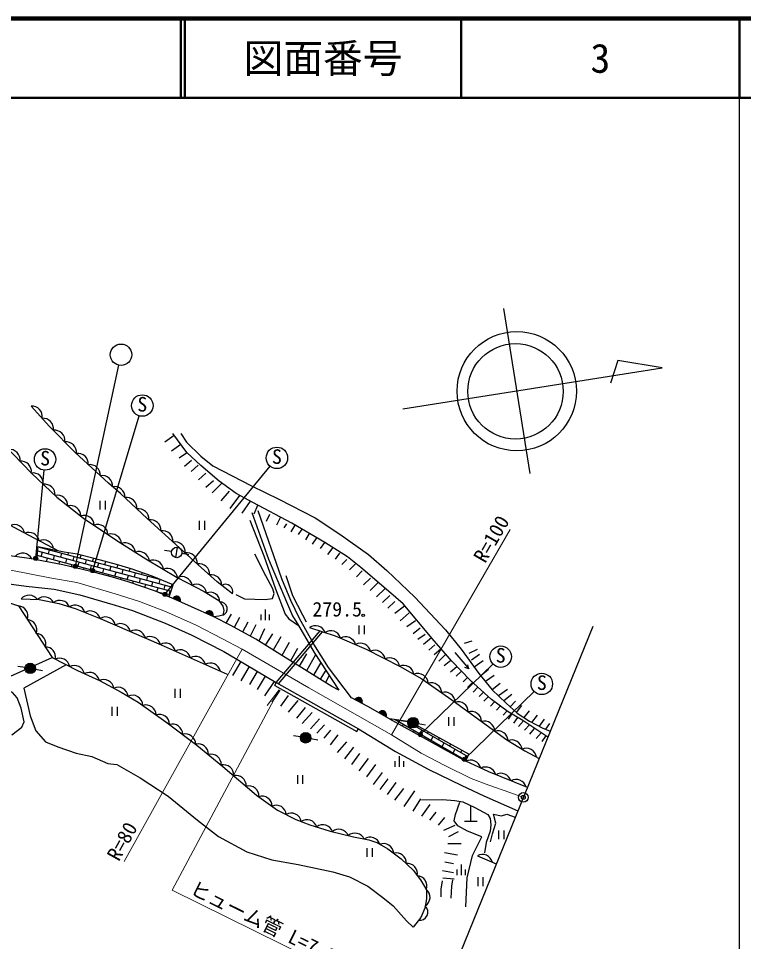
# Model space of a CAD drawing. Units: millimetres, scale not verified. Extents: x 40000 to 680000, y 20000 to 380000.
# Drawn here: x 488318 to 579500, y 263946 to 380000 of the extents above; entities that cross this region are included whole.
import ezdxf
from ezdxf.enums import TextEntityAlignment as Align

# ---------------------------------------------------------------- set-up
doc = ezdxf.new("R2010")
doc.units = ezdxf.units.MM
doc.header["$LTSCALE"] = 1000
doc.header["$PDMODE"] = 32
doc.header["$PDSIZE"] = 500
doc.linetypes.add('CHAIN', pattern=[18.5, 12, -1.5, 3.5, -1.5])
for name, color, linetype, lineweight in [('M-BGD', 7, 'Continuous', 25), ('M-BGD-EXST', 7, 'Continuous', 25), ('M-BMK', 2, 'CHAIN', 13), ('M-BMK-OTRS', 5, 'Continuous', 25), ('M-BMK-SRVR', 3, 'Continuous', 25), ('M-STR-HTXT', 7, 'Continuous', 13), ('M-TTL', 2, 'Continuous', 140), ('M-TTL-BAND', 7, 'Continuous', 25), ('M-TTL-LINE', 7, 'Continuous', 50)]:
    doc.layers.add(name, color=color, linetype=linetype, lineweight=lineweight)
doc.layers.add('M-OTRS', color=6, linetype='Continuous')
doc.layers.add('M-TTL-TXT', color=7, linetype='Continuous')
doc.styles.add('ＭＳ ゴシック', font='')
doc.styles.get('ＭＳ ゴシック').set_extended_font_data('MS Gothic')

msp = doc.modelspace()

# ---------------------------------------------------------------- hatches: boundary and pattern name
at = {"layer": 'M-BGD'}
for points in [[(507738, 307064), (508651, 306657, 1)], [(511848, 305232), (512761, 304825, 1)], [(489132, 298284, 1), (490452, 298284, 0.41421), (489792, 298944, 0.41421)], [(530625, 294357), (531509, 293890, 0.41421), (531301, 294566, 0.41421)], [(533662, 292701), (534532, 292209, 0.41421), (534343, 292891, 0.41421)], [(537289, 291460, 1), (538609, 291460, 0.41421), (537949, 292120, 0.41421)], [(523775, 289561, 1), (525095, 289561, 0.41421), (524435, 290221, 0.41421)]]:
    msp.add_hatch(color=256, dxfattribs=at).paths.add_polyline_path(points)
at = {"layer": 'M-BGD-EXST'}
for points in [[(490269, 311998, 1), (490708, 312237, 1)], [(495251, 311005, 1), (495690, 311244, 1)], [(497433, 310463, 1), (497872, 310702, 1)], [(506514, 307477, 1), (506953, 307716, 1)], [(538631, 289856, 1), (539070, 290095, 1)], [(544179, 286736, 1), (544618, 286975, 1)]]:
    msp.add_hatch(color=256, dxfattribs=at).paths.add_polyline_path(points)

# ---------------------------------------------------------------- linework, layer by layer
at = {"layer": 'M-BGD'}
for p, q in [((506705, 326759), (507906, 327604)), ((507558, 325652), (508729, 326495)), ((508528, 324780), (509439, 325378)), ((509185, 323722), (510076, 324476)), ((510020, 323052), (510912, 323836)), ((510951, 322014), (511872, 322837)), ((511901, 321064), (512833, 321926)), ((512696, 320346), (513877, 321593)), ((513824, 319337), (514853, 320552)), ((498565, 319361), (498565, 318243)), ((499232, 319361), (499232, 318243)), ((514949, 318372), (516177, 320038)), ((516444, 317819), (517508, 319304)), ((517963, 317710), (518438, 318801)), ((519530, 316780), (519918, 317662)), ((520800, 316322), (521284, 317278)), ((511042, 316820), (511042, 315702)), ((511709, 316820), (511709, 315702)), ((521726, 315943), (522070, 316480)), ((522608, 315467), (523104, 316288)), ((523551, 315132), (523987, 315781)), ((524460, 314453), (524912, 315249)), ((525300, 313913), (525830, 314722)), ((490933, 313541), (506068, 309486)), ((491460, 313400), (491469, 313433)), ((508112, 312208), (508326, 313511)), ((526314, 313358), (526859, 314131)), ((527223, 312591), (527881, 313477)), ((490637, 312516), (507517, 307993)), ((490694, 313053), (507683, 308501)), ((491184, 312370), (491322, 312885)), ((492095, 312678), (492233, 313193)), ((492729, 311955), (492867, 312471)), ((493005, 312986), (493040, 313114)), ((493640, 312264), (493778, 312779)), ((494551, 312572), (494617, 312816)), ((495186, 311850), (495324, 312365)), ((496096, 312158), (496192, 312514)), ((507568, 312966), (506679, 313111)), ((508870, 312753), (509758, 312608)), ((528194, 312025), (528724, 312756)), ((490580, 311979), (490707, 311945)), ((491841, 311732), (491957, 312163)), ((493418, 311436), (493502, 311748)), ((494275, 311541), (494413, 312057)), ((494982, 311090), (495048, 311334)), ((495820, 311127), (495958, 311642)), ((496731, 311435), (496869, 311951)), ((497366, 310713), (497504, 311228)), ((497642, 311744), (497743, 312121)), ((498277, 311021), (498415, 311537)), ((499187, 311329), (499290, 311714)), ((499822, 310607), (499960, 311122)), ((500733, 310915), (500835, 311296)), ((528997, 311363), (529614, 311980)), ((529932, 310658), (530742, 311468)), ((496540, 310720), (496593, 310920)), ((498093, 310335), (498139, 310506)), ((498911, 310299), (499049, 310814)), ((499642, 309935), (499684, 310092)), ((500457, 309885), (500595, 310400)), ((501368, 310193), (501506, 310708)), ((502002, 309471), (502140, 309986)), ((502278, 310501), (502366, 310827)), ((502913, 309779), (503051, 310294)), ((503824, 310087), (503882, 310303)), ((504459, 309365), (504597, 309880)), ((530809, 309786), (531526, 310547)), ((501180, 309493), (501230, 309678)), ((502706, 309008), (502775, 309264)), ((503548, 309057), (503686, 309572)), ((504224, 308488), (504320, 308850)), ((505093, 308643), (505231, 309158)), ((505369, 309673), (505393, 309760)), ((506004, 308951), (506140, 309457)), ((506639, 308228), (506777, 308744)), ((507549, 308537), (507634, 308851)), ((531717, 308811), (532602, 309629)), ((532546, 308072), (533549, 309086)), ((505736, 307950), (505866, 308436)), ((505920, 307869), (507352, 307485)), ((506476, 307623), (506501, 307713)), ((507273, 307506), (507411, 308021)), ((533363, 307287), (534434, 308324)), ((534109, 306566), (535006, 307470)), ((534753, 305873), (535658, 306714)), ((519367, 304352), (519367, 305680)), ((535666, 305215), (536879, 306173)), ((536308, 304263), (537467, 305263)), ((515056, 305108), (514416, 303983)), ((516130, 304676), (515458, 303432)), ((517169, 304105), (516507, 302855)), ((518834, 304352), (518834, 305048)), ((519901, 304352), (519901, 305048)), ((537143, 303562), (538230, 304324)), ((518172, 303743), (517475, 302323)), ((519246, 303265), (518528, 301718)), ((520741, 296493), (526264, 302993)), ((531112, 303696), (531112, 302578)), ((531778, 303696), (531778, 302578)), ((537953, 302674), (538833, 303372)), ((520252, 302621), (519350, 301207)), ((521314, 302236), (520339, 300593)), ((521007, 296343), (526573, 302893)), ((538556, 301952), (539452, 302611)), ((539273, 301320), (540253, 302188)), ((544414, 301451), (545359, 301766)), ((522365, 301524), (521423, 299920)), ((523392, 300789), (522539, 299227)), ((539941, 300596), (540699, 301263)), ((540608, 300019), (541464, 300775)), ((544976, 300198), (546024, 300710)), ((524525, 300134), (523622, 298554)), ((525689, 299982), (524554, 297976)), ((541174, 299205), (542079, 300059)), ((546303, 300024), (545279, 299314)), ((489141, 298390), (488253, 298536)), ((515263, 297389), (516312, 299142)), ((516312, 296737), (517372, 298508)), ((526331, 299008), (525406, 297448)), ((541843, 298649), (542703, 299332)), ((542657, 297857), (543457, 298534)), ((544942, 298252), (544849, 298749)), ((546769, 299256), (545622, 298439)), ((490443, 298177), (491332, 298032)), ((517404, 296256), (518388, 297900)), ((518367, 295632), (519372, 297311)), ((526953, 298064), (526255, 296920)), ((527406, 297377), (526927, 296503)), ((543370, 297303), (544038, 297930)), ((544230, 296613), (544802, 297135)), ((547409, 298137), (546448, 297331)), ((548131, 297381), (547045, 296619)), ((519289, 294839), (520515, 296628)), ((520540, 296147), (520741, 296493)), ((520540, 296147), (530875, 290337)), ((544786, 295887), (545425, 296525)), ((548899, 296404), (547890, 295611)), ((507969, 295704), (507969, 294586)), ((508636, 295704), (508636, 294586)), ((520230, 294055), (521222, 295546)), ((521293, 293528), (522276, 294871)), ((545488, 295310), (546097, 295910)), ((546257, 294756), (546779, 295287)), ((549796, 295631), (548679, 294846)), ((550373, 295007), (549345, 294200)), ((522293, 292783), (523479, 294265)), ((546824, 294154), (547400, 294719)), ((547684, 293521), (548195, 294062)), ((550826, 294182), (550163, 293443)), ((551586, 293627), (550923, 292759)), ((500047, 293455), (500047, 292337)), ((500714, 293455), (500714, 292337)), ((523323, 292025), (524394, 293368)), ((523990, 291376), (525246, 292736)), ((548431, 293035), (548887, 293549)), ((549257, 292424), (549723, 292930)), ((549924, 291893), (550345, 292546)), ((552532, 292960), (551859, 292112)), ((525035, 290674), (526176, 291929)), ((535218, 291824), (535273, 291920)), ((535679, 291861), (544612, 286703)), ((536042, 291651), (536125, 291796)), ((537298, 291567), (536409, 291712)), ((537104, 291654), (544829, 287194)), ((537427, 290851), (537694, 291313)), ((538600, 291353), (539488, 291208)), ((542391, 292175), (542391, 291057)), ((543058, 292175), (543058, 291057)), ((550604, 291416), (551130, 292094)), ((551193, 290997), (551828, 291686)), ((553539, 292395), (552850, 291497)), ((554412, 291902), (553788, 291019)), ((555100, 291358), (554582, 290642)), ((525834, 290154), (526809, 291198)), ((526774, 289496), (527590, 290531)), ((530875, 290337), (531071, 290685)), ((536615, 291045), (536735, 291251)), ((538013, 290266), (538120, 290451)), ((538387, 290913), (538486, 291085)), ((538813, 290051), (539080, 290513)), ((539772, 290113), (539884, 290306)), ((551951, 290523), (552575, 291180)), ((552618, 290036), (553227, 290738)), ((553421, 289482), (554068, 290169)), ((523784, 289668), (522896, 289813)), ((525087, 289455), (525975, 289309)), ((527555, 288680), (528538, 289917)), ((528450, 287717), (529611, 289053)), ((539410, 289486), (539506, 289651)), ((540199, 289251), (540465, 289713)), ((541158, 289313), (541282, 289528)), ((554179, 289109), (554655, 289771)), ((529356, 286933), (530495, 288390)), ((540808, 288707), (540891, 288851)), ((541584, 288451), (541851, 288913)), ((542206, 287928), (542277, 288051)), ((542544, 288513), (542680, 288750)), ((542970, 287651), (543237, 288113)), ((543929, 287713), (544078, 287971)), ((530240, 286204), (531246, 287573)), ((531167, 285393), (532345, 286966)), ((536245, 285922), (536245, 287251)), ((543603, 287149), (543663, 287251)), ((544356, 286851), (544622, 287313)), ((532122, 284637), (533275, 286223)), ((535711, 285922), (535711, 286619)), ((536778, 285922), (536778, 286619)), ((523392, 284879), (523392, 283761)), ((524058, 284879), (524058, 283761)), ((532977, 283708), (534093, 285195)), ((533795, 283066), (534809, 284391)), ((534715, 282426), (535823, 283955)), ((535652, 281709), (536760, 283190)), ((536806, 280921), (538153, 282879)), ((537966, 280341), (538905, 281873)), ((539037, 279711), (540090, 281169)), ((545189, 279098), (545189, 281048)), ((540032, 279199), (540863, 280223)), ((541143, 278581), (541946, 279537)), ((541816, 277930), (543226, 278580)), ((544389, 279098), (545989, 279098)), ((542434, 277161), (543649, 277767)), ((548678, 277921), (548678, 276803)), ((549345, 277921), (549345, 276803)), ((542304, 276272), (544006, 276261)), ((532126, 275694), (532126, 274576)), ((532792, 275694), (532792, 274576)), ((541885, 275158), (543540, 274866)), ((541934, 273954), (543029, 273760)), ((546026, 274731), (548406, 273702)), ((541630, 272896), (543029, 272641)), ((543478, 272305), (543478, 273002)), ((544012, 272305), (544012, 273634)), ((544545, 272305), (544545, 273002)), ((541690, 271960), (543126, 271826)), ((546068, 272035), (546068, 270918)), ((546735, 272035), (546735, 270918))]:
    msp.add_line(p, q, dxfattribs=at)
for points in [[(515225, 307664), (513291, 309170), (510931, 311315), (508559, 313448), (504489, 317147), (501139, 320275), (499636, 321559), (495448, 325444), (492237, 328706), (489914, 331264)], [(493319, 313058), (488937, 315365), (482924, 318612), (480674, 319729), (477956, 321011), (475610, 321977), (470980, 323664), (467364, 325264), (463597, 327319), (462058, 327806), (460927, 328054), (458608, 328082), (453502, 327765), (447111, 327498), (441118, 327307), (437853, 327151), (435330, 327296), (432621, 327628), (430107, 328270), (427613, 329225)], [(554877, 289621), (551762, 291730), (549881, 292813), (547789, 294363), (545126, 296799), (542817, 299200), (540364, 302057), (536690, 306396), (534839, 307976), (531377, 310954), (529699, 312314), (526855, 314133), (522683, 316530), (517792, 319147), (515711, 320295), (513544, 321829), (511257, 323784), (509509, 325445), (507733, 327837)], [(508756, 327837), (509448, 326724), (511239, 324964), (512775, 323743), (517636, 321231), (521044, 319572), (525619, 317210), (528752, 315174), (532319, 312602), (534627, 310596), (538148, 307257), (542036, 303143), (544007, 300706), (546201, 297626), (547890, 295611), (549645, 293909), (551028, 292664), (552569, 291640), (554184, 290817), (555184, 290376)], [(486440, 326479), (490002, 322781), (493123, 319814), (496513, 317183), (500797, 314293), (504348, 312068), (508288, 309729), (511661, 307958), (513502, 306806), (514035, 306101), (514138, 305550), (514018, 304966), (513519, 304845), (512871, 304776)], [(534967, 291964), (532246, 293501), (530183, 294591), (527317, 298400), (525481, 301315), (523644, 304574), (522576, 306843), (521430, 309562), (518468, 318099)], [(517648, 317869), (519778, 312039), (522026, 306641), (522780, 304888), (523533, 303693), (525500, 300270), (528598, 295569), (527722, 296010), (521503, 299870), (518154, 301950), (515022, 303672), (512871, 304776), (507281, 307267)], [(517409, 316919), (519165, 312439), (520631, 308282), (521841, 305114), (522298, 304506), (523533, 303693)], [(490579, 311969), (487218, 312431), (483564, 312680), (479857, 312837), (476321, 312863), (472607, 312863), (468233, 312732), (462817, 312364), (455631, 312667), (442011, 310435), (440634, 309916), (436957, 307997), (435858, 307523), (433562, 307081), (429862, 306411), (423640, 305582), (418778, 305203), (413938, 305189)], [(515649, 307565), (516762, 307029), (519344, 306947), (520278, 307070), (520457, 307688), (520319, 308306), (519440, 309926), (518053, 312658)], [(521940, 309953), (522778, 307455), (524055, 305011), (524495, 304133)], [(483943, 309353), (489303, 308632), (492822, 308238), (496018, 307533), (500493, 306239), (502640, 305551), (506787, 303994), (510123, 302466), (514139, 300402), (515795, 299452), (520741, 296493), (531077, 290682), (535717, 287835), (539858, 285612), (544061, 283543), (546853, 282261), (549677, 281023), (551114, 280364)], [(486272, 306803), (488318, 306147), (492550, 299637), (495724, 298042), (498496, 296780), (501250, 295289), (503378, 294036), (506868, 291581), (510745, 288653), (514037, 285967), (518268, 282348), (520886, 280460), (523208, 279280), (524940, 278631), (527505, 277838), (530457, 277130), (532365, 276717), (533369, 276383), (534771, 275609), (536464, 274351), (537940, 272915), (538856, 271722), (539643, 270439), (539643, 269321), (539436, 268162), (538898, 266976), (537945, 265762)], [(488649, 307019), (490927, 306939), (493413, 306429), (495468, 305808), (498613, 304561), (506281, 301256), (514576, 297575)], [(524918, 303428), (528134, 302389), (532023, 300723), (536303, 298536), (539034, 296978), (542823, 294349), (546666, 291523), (549727, 289301), (552010, 287915), (553796, 286962)], [(487496, 289950), (488751, 290885), (489048, 291586), (488666, 293307), (488155, 294603), (487560, 295262), (486433, 295772), (485541, 296388), (487305, 297302), (492550, 299637)], [(543188, 300299), (544942, 298252), (544465, 298420)], [(494323, 298746), (488985, 295807), (489811, 292332), (490516, 290457), (491738, 289064), (493287, 288420), (495593, 287612), (497538, 287216), (499552, 286339), (500671, 286184), (503631, 284515), (507149, 282203), (510832, 279192), (513466, 277162), (517036, 275210), (520186, 274212), (523508, 273644), (527845, 272715), (529928, 272062), (532260, 270903), (534136, 269493), (535427, 268426), (537131, 266534), (537945, 265762)], [(552311, 283309), (547450, 285283), (544571, 286609)], [(539002, 281742), (541645, 281821), (543174, 281682), (544182, 281508), (545729, 280814), (547362, 279911), (547640, 279407), (547727, 278608), (547640, 277809), (547136, 276403), (546910, 275100)], [(544585, 268325), (544735, 271964), (545403, 274763), (546608, 277124), (544803, 277831), (543560, 278504), (543096, 279129), (543257, 279916), (543833, 281472)], [(547665, 276461), (547950, 277482), (548369, 278838), (548061, 279967), (549052, 279752), (549722, 279967), (550799, 279589)], [(541599, 271577), (541438, 270515), (541427, 269581)], [(542909, 271685), (542770, 270890), (542694, 269387)]]:
    msp.add_lwpolyline(points, dxfattribs=at)
for points in [[(490751, 313578), (490579, 311969), (493908, 311344), (497268, 310548), (500113, 309813), (502057, 309230), (505527, 308042), (507281, 307267), (507778, 308792), (505121, 309870), (502479, 310792), (500651, 311353), (498009, 312054), (495718, 312635), (494046, 312911)], [(534967, 291964), (544571, 286609), (544956, 287483), (537589, 291584)]]:
    msp.add_lwpolyline(points, close=True, dxfattribs=at)
for centre, radius in [((508219, 312860), 660), ((531667, 304948), 150), ((489792, 298284), 660), ((537949, 291460), 660), ((524435, 289561), 660)]:
    msp.add_circle(centre, radius, dxfattribs=at)
for centre, radius, start, end in [((490015, 329964), 1304, 350.02276, 94.44829), ((491392, 328416), 1325, 351.97319, 93.99958), ((492858, 326936), 1304, 352.34547, 96.771), ((494301, 325460), 1311, 353.02828, 96.61689), ((487214, 324524), 1304, 351.71595, 96.14148), ((495798, 324018), 1304, 354.6498, 99.07533), ((488644, 323039), 1304, 351.71595, 96.14148), ((497296, 322589), 1323, 356.34656, 98.67218), ((490132, 321566), 1300, 353.91602, 98.74195), ((498850, 321221), 1304, 355.9098, 100.33533), ((491614, 320131), 1311, 354.6203, 98.27503), ((500383, 319838), 1311, 356.53556, 100.18474), ((493229, 318745), 1301, 358.98943, 103.80512), ((501900, 318471), 1304, 354.75766, 99.18319), ((494842, 317443), 1316, 0.6392, 103.72004), ((503407, 317065), 1304, 354.97357, 99.18319), ((496575, 316253), 1275, 1.23699, 109.10873), ((504931, 315666), 1304, 355.51693, 99.94246), ((487803, 315068), 1306, 9.55435, 113.81908), ((498316, 315129), 1243, 359.9778, 112.03456), ((489614, 314068), 1324, 11.15006, 113.31731), ((499965, 313873), 1319, 5.16677, 107.90278), ((506456, 314280), 1304, 355.51693, 99.94246), ((491454, 313137), 1304, 10.02092, 114.44645), ((501727, 312768), 1304, 5.71287, 110.13839), ((507985, 312894), 1304, 355.68077, 100.1063), ((488846, 311510), 1267, 25.20363, 139.14345), ((503473, 311663), 1314, 6.58408, 109.93704), ((509514, 311512), 1304, 355.68077, 100.1063), ((505256, 310600), 1304, 7.09469, 111.52021), ((511041, 310135), 1304, 355.52792, 99.95344), ((507028, 309546), 1306, 7.2431, 111.48717), ((512566, 308749), 1304, 358.68845, 99.95344), ((508864, 308524), 1304, 10.07702, 114.50255), ((510690, 307590), 1282, 8.11271, 114.98799), ((514355, 307945), 914, 342.09226, 122.08343), ((512419, 306642), 1219, 359.24935, 112.14241), ((489651, 306184), 1304, 35.78575, 140.21127), ((491580, 305977), 1304, 26.89446, 131.94729), ((493537, 305553), 1287, 21.75576, 128.07893), ((508194, 306860), 500, 335.98243, 155.98243), ((513715, 305770), 859, 290.624, 95.16805), ((488210, 304848), 1304, 340.81198, 85.23751), ((495445, 304956), 1289, 16.78472, 123.52569), ((497343, 304205), 1304, 16.15639, 120.58192), ((512305, 305029), 500, 335.98243, 155.98243), ((489333, 303120), 1304, 340.81198, 85.23751), ((499255, 303495), 1259, 11.81482, 121.58286), ((501118, 302612), 1304, 14.47055, 118.89608), ((503011, 301796), 1304, 14.47055, 118.89608), ((525653, 302351), 1304, 19.87364, 124.29917), ((527606, 301777), 1250, 14.86469, 125.52021), ((490456, 301391), 1304, 340.81198, 85.23751), ((504903, 300980), 1304, 14.47055, 118.89608), ((529447, 300957), 1304, 14.60135, 119.02688), ((491770, 299772), 1194, 344.40121, 93.9659), ((506795, 300182), 1288, 12.97157, 119.24573), ((508669, 299322), 1304, 13.85862, 118.28415), ((531340, 300184), 1270, 11.47103, 119.78616), ((493482, 298274), 1304, 11.10755, 115.53308), ((510553, 298486), 1304, 13.85862, 118.28415), ((533138, 299256), 1304, 10.7243, 115.14983), ((534974, 298318), 1304, 10.7243, 115.14983), ((495324, 297315), 1334, 13.83414, 114.89898), ((512437, 297650), 1304, 13.85862, 118.28415), ((536756, 297357), 1304, 8.11337, 112.59869), ((497226, 296480), 1304, 13.2998, 117.72533), ((538548, 296338), 1304, 3.24151, 112.63571), ((499021, 295586), 1304, 9.40558, 113.7568), ((540241, 295168), 1304, 3.04018, 107.4657), ((500835, 294637), 1276, 6.7471, 114.41391), ((502669, 293642), 1279, 359.68934, 116.35409), ((541937, 294005), 1293, 2.02359, 107.70806), ((504331, 292388), 1304, 2.67406, 107.09959), ((531067, 294124), 500, 332.14848, 152.14848), ((543586, 292797), 1304, 1.45555, 105.88108), ((506017, 291203), 1304, 1.60906, 107.09959), ((534097, 292455), 500, 330.53675, 150.53675), ((545246, 291576), 1304, 1.45555, 105.88108), ((546914, 290356), 1304, 1.77611, 106.20163), ((507662, 289981), 1304, 0.72471, 105.15023), ((548581, 289144), 1304, 2.67359, 106.20163), ((509307, 288738), 1304, 0.72471, 105.15023), ((550350, 287987), 1304, 6.52877, 110.95429), ((510909, 287485), 1304, 358.80528, 103.23081), ((552171, 286953), 1294, 8.5878, 113.9418), ((512511, 286189), 1304, 358.24308, 103.23081), ((545173, 285452), 1304, 13.05681, 117.48234), ((514082, 284872), 1304, 357.36895, 101.79448), ((547046, 284551), 1339, 16.22254, 116.74814), ((515651, 283536), 1304, 357.36895, 101.79448), ((548986, 283797), 1304, 15.68809, 120.11362), ((517287, 282263), 1257, 354.94648, 105.37012), ((550896, 283021), 1304, 15.68809, 120.11362), ((518954, 280968), 1256, 359.07199, 109.31222), ((520758, 279844), 1232, 2.57283, 116.41055), ((522651, 278861), 1231, 7.93387, 122.54567), ((524604, 277994), 1270, 16.68183, 125.24456), ((526599, 277363), 1264, 18.72241, 128.01115), ((528612, 276751), 1304, 24.2982, 128.72372), ((530622, 276243), 1329, 26.54753, 128.19513), ((532535, 275776), 1284, 17.79934, 124.29716), ((534225, 274977), 1280, 3.99471, 111.42448), ((535785, 273796), 1301, 357.81463, 102.55237), ((546654, 273589), 1304, 14.39332, 118.81885), ((537206, 272463), 1289, 349.22815, 95.36674), ((538405, 270946), 1278, 339.67222, 87.03929), ((538796, 269508), 1281, 302.43269, 50.89373), ((538742, 267667), 1061, 263.05177, 45.70225)]:
    msp.add_arc(centre, radius, start, end, dxfattribs=at)
at = {"layer": 'M-BGD-EXST'}
for p, q in [((495471, 311124), (500932, 336399)), ((497652, 310582), (503503, 330043)), ((490488, 312117), (491540, 323212)), ((506734, 307597), (519962, 323713)), ((538851, 289975), (547992, 298828)), ((544399, 286855), (553165, 295393))]:
    msp.add_line(p, q, dxfattribs=at)
for centre, radius in [((501217, 337719), 1350), ((503891, 331335), 1350), ((491668, 324556), 1350), ((520818, 324756), 1350), ((490488, 312117), 250), ((495471, 311124), 250), ((497652, 310582), 250), ((506734, 307597), 250), ((548961, 299768), 1350), ((554132, 296335), 1350), ((538851, 289975), 250), ((544399, 286855), 250)]:
    msp.add_circle(centre, radius, dxfattribs=at)
at = {"layer": 'M-BMK'}
msp.add_lwpolyline([(487341, 310618), (492271, 309671), (495660, 309071), (500495, 307643), (503524, 306688), (506790, 305422), (510655, 303735), (513899, 302025), (516431, 300715), (524830, 295849), (535226, 289929), (538979, 287621), (541940, 286063), (545248, 284454), (547465, 283588), (550097, 282688), (551808, 282070)], dxfattribs=at)
at = {"layer": 'M-BMK-OTRS'}
msp.add_line((560538, 303546), (542054, 258080), dxfattribs=at)
at = {"layer": 'M-BMK-SRVR'}
for p, q in [((549334, 343548), (552615, 322806)), ((563688, 337016), (562778, 334157)), ((569276, 336072), (563688, 337016)), ((536652, 330912), (569276, 336072))]:
    msp.add_line(p, q, dxfattribs=at)
for centre, radius in [((550981, 333135), 7500), ((550824, 333119), 6000), ((551808, 282070), 600)]:
    msp.add_circle(centre, radius, dxfattribs=at)
at = {"layer": 'M-OTRS'}
msp.add_point((551808, 282070), dxfattribs=at)
at = {"layer": 'M-STR-HTXT'}
for p, q in [((535226, 289929), (550165, 315742)), ((501631, 274025), (516431, 300715)), ((521088, 295599), (519612, 293637))]:
    msp.add_line(p, q, dxfattribs=at)
msp.add_lwpolyline([(538796, 255028), (507660, 270410), (521088, 295599)], dxfattribs=at)
at = {"layer": 'M-TTL'}
msp.add_line((680000, 380000), (40000, 380000), dxfattribs=at)
at = {"layer": 'M-TTL-BAND'}
msp.add_line((579000, 20000), (579000, 370000), dxfattribs=at)
at = {"layer": 'M-TTL-LINE'}
for p, q in [((508747, 380000), (508747, 370000)), ((509247, 380000), (509247, 370000)), ((543997, 380000), (543997, 370000)), ((579000, 380000), (579000, 370000)), ((40000, 370000), (680000, 370000))]:
    msp.add_line(p, q, dxfattribs=at)

# ---------------------------------------------------------------- texts
at = {"layer": 'M-BGD', "style": 'ＭＳ ゴシック'}
msp.add_text('279.5', height=1833, dxfattribs=at).set_placement((525282, 304261), align=Align.BOTTOM_LEFT)
at = {"layer": 'M-BGD-EXST', "style": 'ＭＳ ゴシック'}
for p in [(503236, 330043), (491012, 323263), (520163, 323464), (548306, 298475), (553477, 295042)]:
    msp.add_text('S', height=1833, rotation=358.508, dxfattribs=at).set_placement(p, align=Align.BOTTOM_LEFT)
at = {"layer": 'M-STR-HTXT', "style": 'ＭＳ ゴシック'}
for s, rotation, p in [('R=100', 59.94, (547495, 311129)), ('R=80', 60.991, (501427, 273657)), ('ヒューム管 L=7.0 φ300', 333.71, (509484, 269509))]:
    msp.add_text(s, height=1833, rotation=rotation, dxfattribs=at).set_placement(p, align=Align.BOTTOM_LEFT)
at = {"layer": 'M-TTL-TXT', "style": 'ＭＳ ゴシック'}
for s, p in [('図面番号', (526622, 375000)), ('3', (561497, 375000))]:
    msp.add_text(s, height=3666, dxfattribs=at).set_placement(p, align=Align.MIDDLE_CENTER)

doc.saveas('drawing.dxf')
